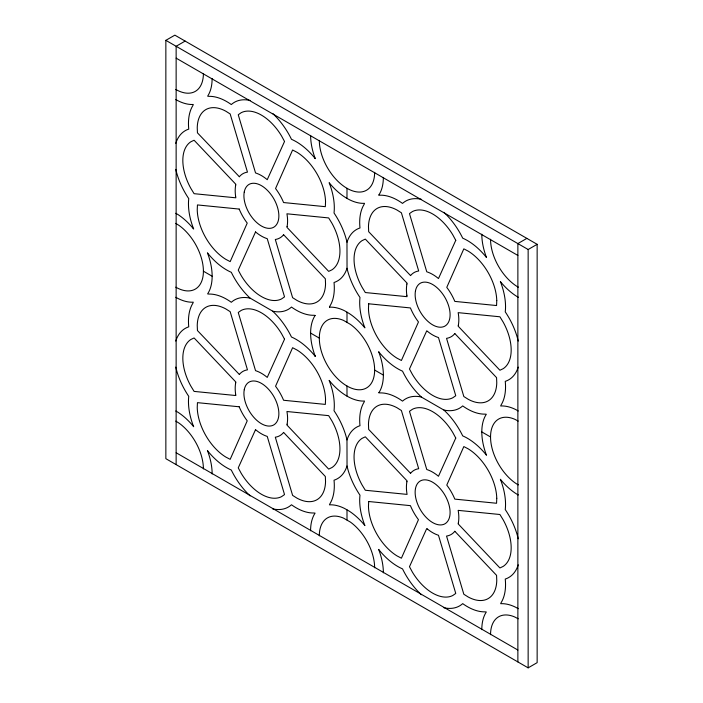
<?xml version="1.0" encoding="UTF-8"?>
<svg xmlns="http://www.w3.org/2000/svg" width="703" height="703" viewBox="0 0 703 703"><rect width="100%" height="100%" fill="white"/><g stroke="black" fill="none" stroke-linecap="round" stroke-linejoin="round"><path stroke-width="1.05" d="M235.672 185.135L235.856 184.309L194.098 140.231L190.856 141.769A41.6 24.016 60 0 0 190.856 188.395L194.098 193.685L235.848 197.815L235.619 196.445M235.672 382.854L235.856 382.028L194.098 337.95L190.856 339.487A41.6 24.016 60 0 0 190.856 386.114L194.098 391.404L235.848 395.534L235.619 394.163M406.896 283.994L407.081 283.168L365.323 239.09L362.08 240.628A41.6 24.016 60 0 0 362.08 287.255L365.323 292.545L407.081 296.675L406.844 295.304M406.896 481.713L407.081 480.887L365.323 436.809L362.08 438.347A41.6 24.016 60 0 0 362.08 484.973L365.323 490.263L407.081 494.394L406.844 493.023A37.057 21.398 60 0 1 406.905 481.722M175.776 143.359L175.803 143.263A53.99 31.169 60 0 1 188.747 129.124A53.99 31.169 60 0 1 192.824 105.635L193.281 104.466A51.433 29.693 60 0 1 175.776 99.554M175.776 341.078L175.803 340.981A53.99 31.169 60 0 1 188.747 326.842A53.99 31.169 60 0 1 192.824 303.353L193.281 302.176A51.433 29.693 60 0 1 175.776 297.272M347.001 242.219L347.036 242.113A53.99 31.169 60 0 1 359.98 227.983A53.99 31.169 60 0 1 364.057 204.494L364.514 203.316A51.433 29.693 60 0 1 329.461 183.088L329.136 182.692L329.953 184.801A53.99 31.169 60 0 1 334.03 213A53.99 31.169 60 0 1 346.974 242.087L347.036 268.388A53.99 31.169 60 0 0 359.98 297.474A53.99 31.169 60 0 0 364.057 325.674L364.901 327.862L364.514 327.37M347.001 268.256L346.974 268.361A53.99 31.169 60 0 1 334.03 282.492A53.99 31.169 60 0 1 329.953 305.981L329.443 307.123M347.001 439.937L347.036 439.832A53.99 31.169 60 0 1 359.98 425.702A53.99 31.169 60 0 1 364.057 402.204L364.514 401.035A51.433 29.693 60 0 1 329.461 380.806L329.136 380.411L329.953 382.52A53.99 31.169 60 0 1 334.03 410.719A53.99 31.169 60 0 1 346.974 439.806L347.036 466.107A53.99 31.169 60 0 0 359.98 495.184A53.99 31.169 60 0 0 364.057 523.392L364.901 525.58L364.514 525.088A51.477 29.719 60 0 0 349.259 511.169L344.69 508.533A51.477 29.719 60 0 0 329.443 504.842L329.953 503.7A53.99 31.169 60 0 0 334.03 480.211A53.99 31.169 60 0 0 346.974 466.071L347.001 465.975M518.234 367.115L518.199 367.212A53.99 31.169 60 0 1 505.255 381.351A53.99 31.169 60 0 1 501.177 404.84L500.668 405.983A51.477 29.719 60 0 1 515.914 409.664L518.234 411M518.234 564.825L518.199 564.931A53.99 31.169 60 0 1 505.255 579.061A53.99 31.169 60 0 1 501.177 602.559L500.668 603.701A51.477 29.719 60 0 1 515.914 607.383L518.234 608.719M378.873 195.03L380.147 195.197A53.99 31.169 60 0 1 402.529 203.413A53.99 31.169 60 0 1 421.238 199.274L421.343 199.301M315.076 315.419L313.863 315.278A53.99 31.169 60 0 1 291.481 307.062A53.99 31.169 60 0 1 272.764 311.201L250.013 298.063A53.99 31.169 60 0 1 231.305 272.316A53.99 31.169 60 0 1 208.914 254.679L207.429 252.834L207.649 253.388A51.433 29.693 60 0 1 207.622 293.889L208.914 294.065A53.99 31.169 60 0 1 231.305 302.281A53.99 31.169 60 0 1 250.013 298.134L250.119 298.16M378.873 392.749L380.147 392.915A53.99 31.169 60 0 1 402.529 401.132A53.99 31.169 60 0 1 421.238 396.993L443.997 410.121A53.99 31.169 60 0 1 462.706 435.878A53.99 31.169 60 0 1 485.088 453.505L486.494 455.245L486.309 454.771A51.477 29.719 60 0 1 486.309 414.269L485.088 414.129A53.99 31.169 60 0 1 462.706 405.912A53.99 31.169 60 0 1 443.997 410.06L443.892 410.034M165.855 40.343L174.854 35.15L537.145 244.319L537.145 662.657L528.146 667.85L165.855 458.681L165.855 40.343L528.146 249.512L537.145 244.319M185.126 41.082L176.137 46.275L176.137 464.613M526.863 238.387L517.874 243.572L517.874 661.918M239.187 209.072L197.446 204.933L197.235 209.881A41.6 24.016 60 0 0 225.786 259.328L230.171 261.63L247.228 223.106A37.057 21.398 60 0 1 239.196 209.072M239.187 406.782L197.446 402.652L197.235 407.599A41.6 24.016 60 0 0 225.786 457.047L230.171 459.34L247.228 420.825A37.057 21.398 60 0 1 239.196 406.791M250.119 100.441L250.013 100.415A53.99 31.169 60 0 0 231.305 104.562A53.99 31.169 60 0 0 208.914 96.346L207.649 96.17A51.433 29.693 60 0 0 212.121 78.543M272.659 508.893L272.764 508.919A53.99 31.169 60 0 0 291.481 504.772A53.99 31.169 60 0 0 313.863 512.988L315.076 513.128A51.477 29.719 60 0 0 310.577 530.783M443.892 607.752L443.997 607.779A53.99 31.169 60 0 0 462.706 603.631A53.99 31.169 60 0 0 485.088 611.847L486.309 611.988A51.477 29.719 60 0 0 481.801 629.642M175.776 89.457L177.481 90.379A39.113 22.584 60 0 0 203.404 73.472M319.311 140.389A39.113 22.584 60 0 0 346.974 188.299L348.714 189.239A39.113 22.584 60 0 0 374.637 172.332M518.199 287.158L518.234 287.175A39.113 22.584 60 0 1 490.545 239.248M346.974 198.395L347.001 188.316M518.199 297.255L518.234 297.264A51.477 29.719 60 0 1 500.668 281.929L500.369 281.551L501.177 283.661A53.99 31.169 60 0 1 505.255 311.86A53.99 31.169 60 0 1 518.199 340.937L518.234 341.078M175.776 287.175L177.481 288.098A39.113 22.584 60 0 0 203.395 272.184A39.113 22.584 60 0 0 179.212 225.54L175.776 223.369M346.974 386.017L348.714 386.958A39.113 22.584 60 0 0 374.62 371.043A39.113 22.584 60 0 0 350.446 324.391L343.512 320.392A39.113 22.584 60 0 0 319.373 340.147A39.113 22.584 60 0 0 346.974 386.017L347.001 396.123M518.199 484.877L518.234 484.894A39.113 22.584 60 0 1 490.597 439.006A39.113 22.584 60 0 1 514.737 419.252L518.234 421.088M518.199 494.965L518.234 494.982A51.477 29.719 60 0 1 500.668 479.648L500.369 479.27L501.177 481.379A53.99 31.169 60 0 1 505.255 509.578A53.99 31.169 60 0 1 518.199 538.656L518.234 538.797M364.497 327.431A51.433 29.693 60 0 0 349.259 313.529L344.69 310.814A51.433 29.693 60 0 0 329.461 307.202M518.234 618.807L514.737 616.97A39.113 22.584 60 0 0 490.545 634.686M176.137 58.147L517.874 255.444M203.404 271.191L212.148 276.235M310.577 333.064L319.311 338.108M374.637 370.05L383.372 375.094M481.801 431.923L490.545 436.967M176.137 452.75L517.874 650.047M175.776 213.281L178.035 214.591A51.433 29.693 60 0 1 193.272 228.572M175.776 411L178.035 412.31A51.477 29.719 60 0 1 193.281 426.229L193.668 426.721L192.824 424.533A53.99 31.169 60 0 1 188.747 396.334A53.99 31.169 60 0 1 175.803 367.247L175.776 367.115M175.776 421.088L179.212 423.25A39.113 22.584 60 0 1 203.404 468.91M427.573 331.456L426.765 330.779L409.471 369.005L412.424 374.462A41.6 24.016 60 0 0 452.811 397.766L455.764 395.727L438.47 337.528L437.398 337.185A37.057 21.398 60 0 1 427.582 331.456M427.573 529.174L426.765 528.489L409.471 566.723L412.424 572.172A41.6 24.016 60 0 0 452.811 595.485L455.764 593.446L438.47 535.247L437.398 534.904A37.057 21.398 60 0 1 427.582 529.174M443.892 212.315L443.997 212.411A53.99 31.169 60 0 1 462.706 238.159A53.99 31.169 60 0 1 485.088 255.795L486.494 257.526L486.309 257.052A51.477 29.719 60 0 1 481.801 234.204M272.659 113.455L272.764 113.552A53.99 31.169 60 0 1 291.481 139.299A53.99 31.169 60 0 1 313.863 156.936L315.269 158.676L315.076 158.193M421.343 397.019L421.238 396.923A53.99 31.169 60 0 1 402.529 371.175A53.99 31.169 60 0 1 380.147 353.539L378.653 351.693L378.873 352.247A51.433 29.693 60 0 1 378.847 392.749M272.659 311.174L272.764 311.271A53.99 31.169 60 0 1 291.481 337.018A53.99 31.169 60 0 1 313.863 354.655L315.269 356.395L315.076 355.911M421.343 594.738L421.238 594.641A53.99 31.169 60 0 1 402.529 568.894A53.99 31.169 60 0 1 380.147 551.257L378.653 549.412L378.873 549.966A51.477 29.719 60 0 1 383.372 572.813M250.119 495.879L250.013 495.782A53.99 31.169 60 0 1 231.305 470.035A53.99 31.169 60 0 1 208.914 452.398L207.429 450.553L207.649 451.106A51.477 29.719 60 0 1 212.148 473.954M193.281 228.51L193.668 229.002L192.824 226.814A53.99 31.169 60 0 1 188.747 198.615A53.99 31.169 60 0 1 175.803 169.528L175.776 169.397M528.146 249.512L528.146 667.85M347.001 312.141L347.001 322.229M347.001 509.86L347.001 519.948M315.111 355.946A51.433 29.693 60 0 1 315.111 315.489M315.111 158.228A51.433 29.693 60 0 1 310.612 135.407M383.346 177.393A51.433 29.693 60 0 1 378.847 195.03M406.852 295.313A37.057 21.398 60 0 1 406.905 284.003M235.628 196.453A37.057 21.398 60 0 1 235.681 185.144M319.311 535.827A39.113 22.584 60 0 1 343.512 518.111L350.446 522.109A39.113 22.584 60 0 1 374.637 567.769M235.628 394.172A37.057 21.398 60 0 1 235.681 382.863M325.542 201.735L325.34 206.682L283.59 202.552A37.057 21.398 60 0 0 275.55 188.527L292.606 149.994L296.991 152.287A41.6 24.016 60 0 1 325.542 201.735M325.542 399.453L325.34 404.401L283.59 400.262A37.057 21.398 60 0 0 275.55 386.237L292.606 347.713L296.991 350.006A41.6 24.016 60 0 1 325.542 399.453M368.671 303.793L368.469 308.731A41.6 24.016 60 0 0 397.019 358.187L401.404 360.481L418.461 321.965A37.057 21.398 60 0 1 410.42 307.932L368.671 303.793M368.671 501.511L368.469 506.45A41.6 24.016 60 0 0 397.019 555.906L401.404 558.2L418.461 519.675A37.057 21.398 60 0 1 410.42 505.65L368.671 501.511M496.766 300.594L496.564 305.541L454.823 301.402A37.057 21.398 60 0 0 446.774 287.378L463.831 248.844L468.216 251.138A41.6 24.016 60 0 1 496.766 300.594M496.766 498.313L496.564 503.26L454.823 499.121A37.057 21.398 60 0 0 446.774 485.096L463.831 446.563L468.216 448.857A41.6 24.016 60 0 1 496.766 498.313M244.249 192.024L244.073 193.176A24.71 14.262 60 0 0 244.046 198.22L244.213 199.573A24.71 14.262 60 0 0 247.201 209.389L247.869 210.786A24.71 14.262 60 0 0 250.18 214.819L251.05 216.093A24.71 14.262 60 0 0 258.027 223.659L259.108 224.494A24.71 14.262 60 0 0 263.493 227.051L264.574 227.482A24.71 14.262 60 0 0 271.586 228.08L272.456 227.807A24.71 14.262 60 0 0 274.794 226.489L275.471 225.883A24.71 14.262 60 0 0 278.537 219.591L278.713 218.44A24.71 14.262 60 0 0 278.731 213.396L278.564 212.051A24.71 14.262 60 0 0 275.576 202.227L274.908 200.838A24.71 14.262 60 0 0 272.597 196.805L271.727 195.522A24.71 14.262 60 0 0 264.75 187.956L263.669 187.121A24.71 14.262 60 0 0 259.293 184.573L258.203 184.133A24.71 14.262 60 0 0 251.191 183.545L250.321 183.808A24.71 14.262 60 0 0 247.983 185.135L247.307 185.741A24.71 14.262 60 0 0 244.249 192.024M244.249 389.743L244.073 390.894A24.71 14.262 60 0 0 244.046 395.938L244.213 397.283A24.71 14.262 60 0 0 247.201 407.107L247.869 408.496A24.71 14.262 60 0 0 250.18 412.538L251.05 413.812A24.71 14.262 60 0 0 258.027 421.378L259.108 422.213A24.71 14.262 60 0 0 263.493 424.761L264.574 425.201A24.71 14.262 60 0 0 271.586 425.79L272.456 425.526A24.71 14.262 60 0 0 274.794 424.199L275.471 423.593A24.71 14.262 60 0 0 278.537 417.31L278.713 416.158A24.71 14.262 60 0 0 278.731 411.114L278.564 409.77A24.71 14.262 60 0 0 275.576 399.945L274.908 398.557A24.71 14.262 60 0 0 272.597 394.515L271.727 393.241A24.71 14.262 60 0 0 264.75 385.675L263.669 384.84A24.71 14.262 60 0 0 259.293 382.291L258.203 381.852A24.71 14.262 60 0 0 251.191 381.254L250.321 381.527A24.71 14.262 60 0 0 247.983 382.845L247.307 383.451A24.71 14.262 60 0 0 244.249 389.743M415.473 290.884L415.297 292.035A24.71 14.262 60 0 0 415.271 297.079L415.438 298.424A24.71 14.262 60 0 0 418.434 308.248L419.102 309.636A24.71 14.262 60 0 0 421.413 313.67L422.275 314.953A24.71 14.262 60 0 0 429.252 322.519L430.341 323.354A24.71 14.262 60 0 0 434.718 325.902L435.798 326.341A24.71 14.262 60 0 0 442.811 326.93L443.681 326.667A24.71 14.262 60 0 0 446.018 325.34L446.695 324.733A24.71 14.262 60 0 0 449.762 318.45L449.938 317.299A24.71 14.262 60 0 0 449.964 312.255L449.797 310.902A24.71 14.262 60 0 0 446.8 301.086L446.133 299.689A24.71 14.262 60 0 0 443.821 295.655L442.96 294.381A24.71 14.262 60 0 0 435.983 286.815L434.893 285.98A24.71 14.262 60 0 0 430.517 283.423L429.436 282.993A24.71 14.262 60 0 0 422.424 282.395L421.554 282.668A24.71 14.262 60 0 0 419.216 283.986L418.54 284.592A24.71 14.262 60 0 0 415.473 290.884M415.473 488.603L415.297 489.754A24.71 14.262 60 0 0 415.271 494.798L415.438 496.142A24.71 14.262 60 0 0 418.434 505.967L419.102 507.355A24.71 14.262 60 0 0 421.413 511.389L422.275 512.672A24.71 14.262 60 0 0 429.252 520.238L430.341 521.072A24.71 14.262 60 0 0 434.718 523.621L435.798 524.06A24.71 14.262 60 0 0 442.811 524.649L443.681 524.385A24.71 14.262 60 0 0 446.018 523.058L446.695 522.452A24.71 14.262 60 0 0 449.762 516.16L449.938 515.018A24.71 14.262 60 0 0 449.964 509.974L449.797 508.62A24.71 14.262 60 0 0 446.8 498.805L446.133 497.408A24.71 14.262 60 0 0 443.821 493.374L442.96 492.1A24.71 14.262 60 0 0 435.983 484.525L434.893 483.699A24.71 14.262 60 0 0 430.517 481.142L429.436 480.711A24.71 14.262 60 0 0 422.424 480.114L421.554 480.386A24.71 14.262 60 0 0 419.216 481.704L418.54 482.311A24.71 14.262 60 0 0 415.473 488.603M287.114 226.48L286.929 227.306L328.679 271.384L331.921 269.847A41.6 24.016 60 0 0 331.921 223.22L328.679 217.93L286.929 213.8L287.158 215.171A37.057 21.398 60 0 1 287.105 226.489M287.114 424.199L286.929 425.025L328.679 469.103L331.921 467.565A41.6 24.016 60 0 0 331.921 420.939L328.679 415.649L286.929 411.519L287.158 412.889A37.057 21.398 60 0 1 287.105 424.208M458.338 325.34L458.154 326.166L499.912 370.244L503.155 368.706A41.6 24.016 60 0 0 503.155 322.079L499.912 316.789L458.154 312.65L458.391 314.03A37.057 21.398 60 0 1 458.338 325.34M458.338 523.058L458.154 523.884L499.912 567.962L503.155 566.416A41.6 24.016 60 0 0 503.155 519.798L499.912 514.508L458.154 510.369L458.391 511.749A37.057 21.398 60 0 1 458.338 523.058M284.53 141.47L267.237 179.696L266.437 179.019A37.057 21.398 60 0 0 256.613 173.307L255.541 172.947L238.247 114.747L241.199 112.7A41.6 24.016 60 0 1 281.578 136.013L284.53 141.47M255.541 231.92L238.247 270.145L241.199 275.602A41.6 24.016 60 0 0 281.578 298.916L284.53 296.868L267.237 238.677L266.165 238.326A37.057 21.398 60 0 1 256.349 232.596L255.541 231.92M284.53 339.189L267.237 377.414L266.437 376.738A37.057 21.398 60 0 0 256.613 371.026L255.541 370.657L238.247 312.466L241.199 310.418A41.6 24.016 60 0 1 281.578 333.732L284.53 339.189M255.541 429.638L238.247 467.864L241.199 473.321A41.6 24.016 60 0 0 281.578 496.634L284.53 494.587L267.237 436.396L266.165 436.045A37.057 21.398 60 0 1 256.349 430.315L255.541 429.638M455.764 240.329L438.47 278.555L437.661 277.878A37.057 21.398 60 0 0 427.846 272.166L426.765 271.797L409.471 213.607L412.424 211.559A41.6 24.016 60 0 1 452.811 234.872L455.764 240.329M455.764 438.048L438.47 476.274L437.661 475.597A37.057 21.398 60 0 0 427.846 469.885L426.765 469.516L409.471 411.317L412.424 409.278A41.6 24.016 60 0 1 452.811 432.591L455.764 438.048M239.336 176.725L197.446 132.841L197.235 127.665A41.6 24.016 60 0 1 225.786 111.179L230.171 113.948L247.465 172.13A37.057 21.398 60 0 0 239.336 176.743M283.59 234.705L283.45 234.89A37.057 21.398 60 0 1 275.312 239.486L292.606 297.668L296.991 300.436A41.6 24.016 60 0 0 325.542 283.95L325.34 278.775L283.59 234.705M239.336 374.444L197.446 330.559L197.235 325.384A41.6 24.016 60 0 1 225.786 308.898L230.171 311.666L247.465 369.848A37.057 21.398 60 0 0 239.336 374.462M283.59 432.415L283.45 432.609A37.057 21.398 60 0 1 275.312 437.204L292.606 495.387L296.991 498.155A41.6 24.016 60 0 0 325.542 481.669L325.34 476.493L283.59 432.415M410.561 275.585L368.671 231.7L368.469 226.524A41.6 24.016 60 0 1 397.019 210.039L401.404 212.807L418.689 270.989A37.057 21.398 60 0 0 410.561 275.585M454.815 333.556L454.674 333.749A37.057 21.398 60 0 1 446.546 338.345L463.831 396.527L468.216 399.295A41.6 24.016 60 0 0 496.766 382.81L496.564 377.634L454.815 333.556M410.561 473.304L368.671 429.419L368.469 424.234A41.6 24.016 60 0 1 397.019 407.749L401.404 410.526L418.689 468.708A37.057 21.398 60 0 0 410.561 473.304M454.815 531.275L454.674 531.468A37.057 21.398 60 0 1 446.546 536.064L463.831 594.246L468.216 597.014A41.6 24.016 60 0 0 496.766 580.529L496.564 575.344L454.815 531.275"/></g></svg>
